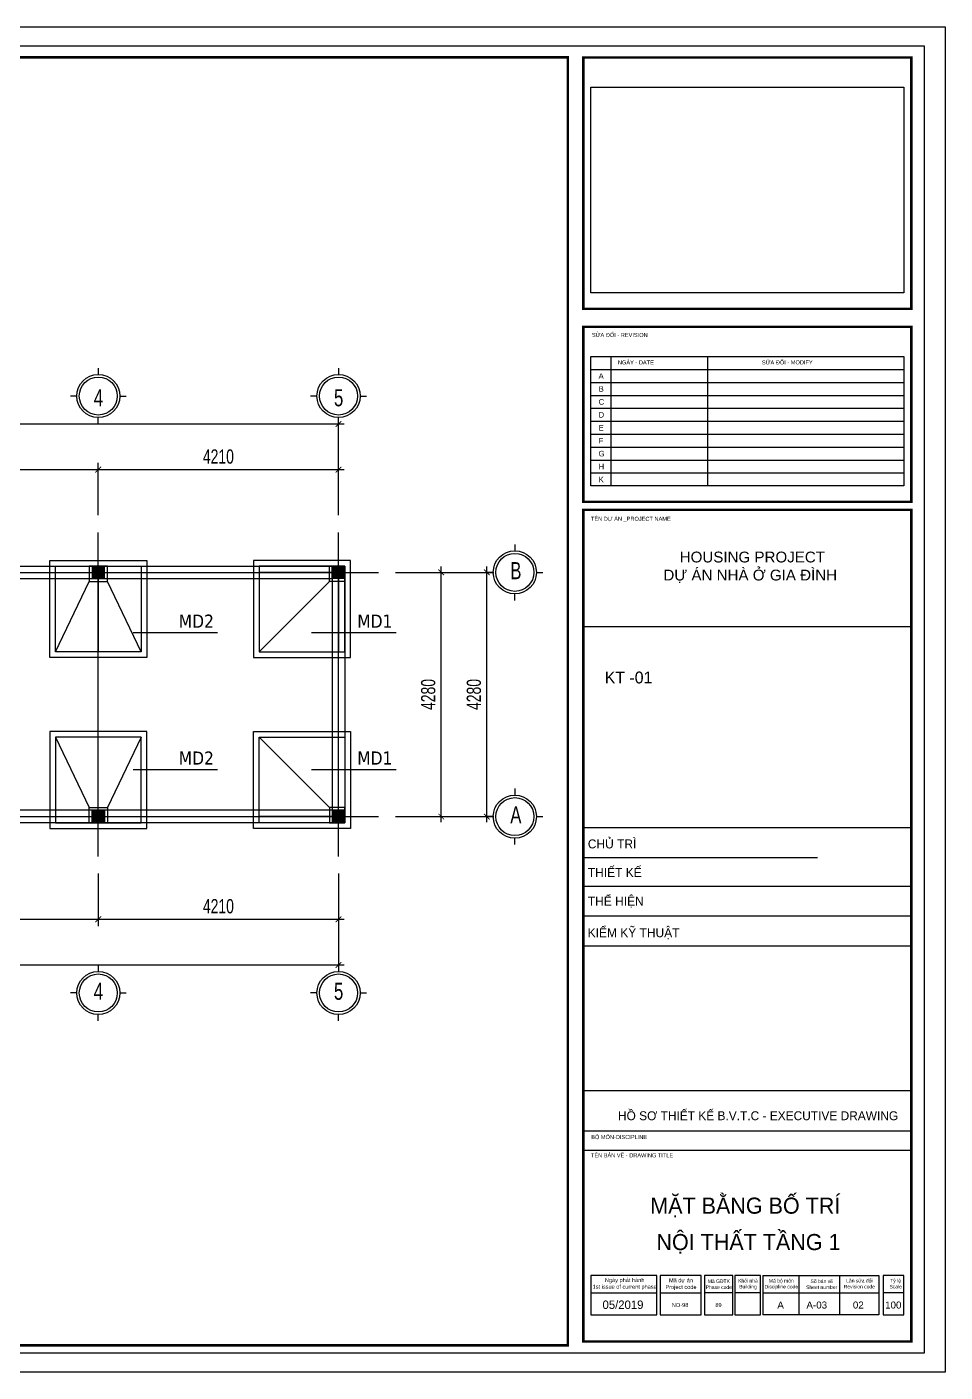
# Model space of a CAD drawing. Header units: inches. Extents: x 442278 to 842836, y -356313 to 59457.
# Drawn here: x 748491 to 764583, y -48075 to -24503 of the extents above; entities that cross this region are included whole.
import ezdxf
from ezdxf.enums import TextEntityAlignment as Align

# ---------------------------------------------------------------- set-up
doc = ezdxf.new("R2010")
doc.units = ezdxf.units.IN
doc.header["$LTSCALE"] = 250
doc.header["$MEASUREMENT"] = 0
doc.linetypes.add('CENTER', pattern=[50.8, 31.75, -6.35, 6.35, -6.35])
for name, color, linetype in [('-KHAO-5000-TEXT', 7, 'Continuous'), ('3', 9, 'Continuous'), ('gsgsdfg', 31, 'Continuous'), ('khungbve', 7, 'Continuous'), ('LA.BT', 7, 'Continuous'), ('LA.DIM', 251, 'Continuous'), ('LA.KHAC', 252, 'Continuous'), ('LA.TEXT', 60, 'Continuous'), ('LA.TRUC', 251, 'CENTER'), ('NETTHAY', 8, 'Continuous'), ('NTHAY', 8, 'Continuous'), ('t', 153, 'Continuous'), ('TEXT', 7, 'Continuous'), ('XDIT-BT', 7, 'Continuous'), ('XDIT-MANH', 252, 'Continuous')]:
    doc.layers.add(name, color=color, linetype=linetype)
doc.styles.add('AVANTH', font='')
doc.styles.add('M1', font='')
doc.styles.add('S.STEXT', font='arial.ttf', dxfattribs={"width": 0.7})
doc.styles.get("Standard").update_dxf_attribs({"font": 'arial.ttf'})
doc.styles.add('SWIS721', font='swiss.ttf')
doc.styles.add('VnAvantH', font='', dxfattribs={"width": 0.7})
doc.styles.add('XREF_ISO_A1_VER$0$SWIS721', font='swiss.ttf')
doc.styles.get('AVANTH').set_extended_font_data('.VnAvantH')
doc.styles.get('M1').set_extended_font_data('.VnAvantH')
doc.styles.get('VnAvantH').set_extended_font_data('.VnAvantH')
doc.dimstyles.new('S.DIM100', dxfattribs={"dimtxt": 250, "dimasz": 100, "dimexe": 120, "dimexo": 0, "dimgap": 100, "dimtad": 1, "dimdec": 0, "dimzin": 13, "dimdsep": 46, "dimtxsty": 'S.STEXT', "dimblk": 'ARCHTICK', "dimblk1": 'ARCHTICK', "dimcen": 0, "dimdle": 100, "dimclrd": 251, "dimclre": 251, "dimclrt": 60, "dimadec": 0, "dimazin": 0, "dimtfac": 1, "dimtdec": 0, "dimtix": 1, "dimtmove": 2, "dimatfit": 3, "dimfxl": 1, "dimtolj": 1, "dimtzin": 13, "dimarcsym": 0})
doc.dimstyles.get("Standard").update_dxf_attribs({"dimtxt": 0.18, "dimasz": 0.18, "dimexe": 0.18, "dimexo": 0.0625, "dimgap": 0.09, "dimtad": 0, "dimtih": 1, "dimtoh": 1, "dimdec": 0, "dimzin": 0, "dimdsep": 46, "dimtxsty": 'Standard', "dimcen": 0.09, "dimadec": 8, "dimazin": 0, "dimtfac": 1, "dimtdec": 0, "dimtofl": 0, "dimtmove": 0, "dimatfit": 3, "dimfxl": 1, "dimtolj": 1, "dimtzin": 0, "dimarcsym": 0})

# ---------------------------------------------------------------- blocks, each defined once
blk = doc.blocks.new('KHUNG CHUAN SEICO')
at = {"layer": 'DEFPOINTS', "lineweight": -3, "ltscale": 2000}
blk.add_lwpolyline([(0, 397.16), (572.13, 397.16), (572.13, 0), (0, 0)], close=True, dxfattribs=at)
at = {"layer": 'gsgsdfg'}
blk.add_lwpolyline([(0, 397.16), (572.13, 397.16), (572.13, 0), (0, 0)], close=True, dxfattribs=at)
blk.add_lwpolyline([(0, 397.16), (572.13, 397.16), (572.13, 0), (0, 0)], close=True, dxfattribs=at)
at = {"layer": 'khungbve', "color": 7}
for p, q in [((465.32, 160.79), (562.18, 160.79)), ((465.32, 143.49), (562.18, 143.49)), ((465.32, 134.68), (562.18, 134.68)), ((465.32, 125.87), (562.18, 125.87)), ((465.32, 125.87), (562.18, 125.87)), ((465.32, 125.87), (562.18, 125.87))]:
    blk.add_line(p, q, dxfattribs=at)
at = {"layer": 'khungbve', "linetype": 'Continuous', "ltscale": 15}
blk.add_line((465.32, 151.98), (534.43, 151.98), dxfattribs=at)
at = {"layer": 'NETTHAY', "ltscale": 0.5}
for points, const_width in [([(26.26, 388.15), (460.75, 388.15), (460.75, 7.88), (26.26, 7.88), (26.26, 388.51)], 0.743), ([(465.32, 388.15), (562.18, 388.15), (562.18, 313.94), (465.32, 313.94), (465.32, 388.51)], 0.74), ([(465.32, 308.63), (562.18, 308.63), (562.18, 256.95), (465.32, 256.95), (465.32, 309)], 0.74), ([(465.32, 254.56), (562.18, 254.56), (562.18, 9.02), (465.32, 9.02), (465.32, 254.56)], 0.74)]:
    blk.add_lwpolyline(points, dxfattribs=dict(at, const_width=const_width))
at = {"layer": 'NTHAY', "lineweight": -3, "ltscale": 2000}
for p, q in [((473.5, 261.64), (473.5, 299.84)), ((502.03, 261.64), (502.03, 299.84)), ((467.64, 296.02), (559.96, 296.02)), ((467.64, 292.2), (559.96, 292.2)), ((467.64, 288.38), (559.96, 288.38)), ((467.64, 284.56), (559.96, 284.56)), ((467.64, 280.74), (559.96, 280.74)), ((467.64, 276.92), (559.96, 276.92)), ((467.64, 273.1), (559.96, 273.1)), ((467.64, 269.28), (559.96, 269.28)), ((467.64, 265.46), (559.96, 265.46)), ((562.18, 83.01), (465.32, 83.01)), ((465.32, 71.23), (562.18, 71.23)), ((562.18, 65.43), (465.32, 65.43)), ((518.31, 28.54), (518.31, 16.88)), ((528.91, 28.54), (528.91, 16.88)), ((540.91, 28.54), (540.91, 16.88)), ((467.54, 23.38), (487.01, 23.38)), ((487.99, 23.38), (500.13, 23.38)), ((509.43, 23.38), (501.12, 23.38)), ((517.65, 23.38), (510.09, 23.38)), ((518.31, 23.38), (552.56, 23.38)), ((559.96, 23.38), (553.87, 23.38))]:
    blk.add_line(p, q, dxfattribs=at)
for points in [[(24.06, 391.61), (565.91, 391.61), (565.91, 5.55), (24.06, 5.55)], [(467.54, 379.35), (559.96, 379.35), (559.96, 318.63), (467.54, 318.63)], [(467.54, 299.84), (559.96, 299.84), (559.96, 261.64), (467.54, 261.64)], [(562.18, 254.56), (465.32, 254.56), (465.32, 220.15), (562.18, 220.15)], [(487.01, 28.54), (467.54, 28.54), (467.54, 16.88), (487.01, 16.88)], [(500.13, 28.54), (487.99, 28.54), (487.99, 16.88), (500.13, 16.88)], [(501.12, 16.88), (509.43, 16.88), (509.43, 28.54), (501.12, 28.54)], [(510.09, 16.88), (517.65, 16.88), (517.65, 28.54), (510.09, 28.54)], [(553.87, 16.88), (559.96, 16.88), (559.96, 28.54), (553.87, 28.54)]]:
    blk.add_lwpolyline(points, close=True, dxfattribs=at)
at = {"layer": 'NTHAY', "lineweight": -3, "ltscale": 2000, "const_width": 0.329}
blk.add_lwpolyline([(465.32, 308.63), (562.18, 308.63), (562.18, 256.95), (465.32, 256.95)], close=True, dxfattribs=at)
at = {"layer": 'NTHAY', "lineweight": -3, "ltscale": 2000}
blk.add_lwpolyline([(518.31, 28.54), (552.56, 28.54), (552.56, 16.88), (518.31, 16.88)], dxfattribs=at)
at = {"layer": '-KHAO-5000-TEXT', "linetype": 'Continuous', "ltscale": 15, "style": 'AVANTH', "oblique": 360}
for s, height, p in [('chñ tr×', 2.644, (466.64, 155.94)), ('THIÕT KÕ', 2.644, (466.64, 147.49)), ('thÓ hiÖn', 2.644, (466.64, 139)), ('KIÓM Kü THUËT', 2.6441, (466.59, 129.72))]:
    blk.add_text(s, height=height, rotation=360, dxfattribs=at).set_placement(p, align=Align.MIDDLE_LEFT)
at = {"layer": '3', "ltscale": 0.5, "style": 'VnAvantH'}
for tag, height, p in [('DRAWING1', 4.75, (514.01, 46.77)), ('DRAWING2', 4.75, (514.07, 36.02)), ('DATE', 2.5, (477.02, 18.64))]:
    blk.add_attdef(tag, text='', height=height, dxfattribs=at).set_placement(p, align=Align.CENTER)
at = {"layer": 't', "lineweight": -3}
for s, insert, char_height, width, attachment_point, style in [('{\\fArial|b0|i0|c0|p34;SỬA ĐỔI - REVISION}', (467.85, 306.8), 1.1889, 39.4464, 1, 'XREF_ISO_A1_VER$0$SWIS721'), ('{\\fArial|b0|i0|c0|p34;NGÀY - DATE}', (475.53, 298.7), 1.1889, 39.4464, 1, 'XREF_ISO_A1_VER$0$SWIS721'), ('{\\fArial|b0|i0|c0|p34;SỬA ĐỔI - MODIFY}', (518.05, 298.7), 1.1889, 39.4464, 1, 'XREF_ISO_A1_VER$0$SWIS721'), ('{\\f.VnArialH|b0|i0|c0|p34;a}', (469.81, 294.91), 1.6436, 39.4464, 1, 'XREF_ISO_A1_VER$0$SWIS721'), ('{\\fArial|b0|i0|c0|p34;TÊN DỰ ÁN _PROJECT NAME}', (467.56, 252.53), 1.1889, 39.4464, 1, 'XREF_ISO_A1_VER$0$SWIS721'), ('{\\fArial|b0|i0|c0|p34; HOUSING PROJECT\\PDỰ ÁN NHÀ Ở GIA ĐÌNH}', (514.6, 242.24), 3.1952, 131.0539, 2, 'XREF_ISO_A1_VER$0$SWIS721'), ('{\\fArial|b0|i0|c0|p34;BỘ\\f.VnArial NarrowH|b0|i0|c0|p34; \\fArial|b0|i0|c0|p34;MÔN-DISCIPLINE}', (467.63, 69.99), 1.1889, 39.4464, 1, 'XREF_ISO_A1_VER$0$SWIS721'), ('{\\fArial|b0|i0|c0|p34;TÊN BẢN VẼ - DRAWING TITLE}', (467.58, 64.59), 1.1834, 31.9189, 1, 'XREF_ISO_A1_VER$0$SWIS721'), ('{\\fArial|b0|i0|c0|p34;Mã dự án\\PProject code}', (494.14, 25.95), 1.1834, 16.9056, 5, 'XREF_ISO_A1_VER$0$SWIS721'), ('{\\fArial|b0|i0|c0|p34;Mã G\\fArial|b0|i0|c238|p34;ĐTK\\PPh\\fArial|b0|i0|c0|p34;ase code}', (505.32, 25.94), 1.0519, 16.9056, 5, 'XREF_ISO_A1_VER$0$SWIS721'), ('{\\fArial|b0|i0|c0|p34;Khố\\fArial|b0|i0|c238|p34;i nh\\fArial|b0|i0|c0|p34;à\\fArial|b0|i0|c238|p34;\\PBuilding}', (513.92, 25.94), 1.0519, 16.9056, 5, 'XREF_ISO_A1_VER$0$SWIS721'), ('{\\fArial|b0|i0|c0|p34;Mã\\fArial|b0|i0|c238|p34; b\\fArial|b0|i0|c0|p34;ộ\\fArial|b0|i0|c238|p34; m\\fArial|b0|i0|c0|p34;ô\\fArial|b0|i0|c238|p34;n\\PD\\fArial|b0|i0|c0|p34;iscipline code}', (523.78, 25.94), 1.0519, 16.9056, 5, 'XREF_ISO_A1_VER$0$SWIS721'), ('{\\fArial|b0|i0|c0|p34;Số bản vẽ\\PSheet number}', (535.7, 25.94), 1.0519, 16.9056, 5, 'XREF_ISO_A1_VER$0$SWIS721'), ('{\\fArial|b0|i0|c0|p34;Lầ\\fArial|b0|i0|c238|p34;n s\\fArial|b0|i0|c0|p34;ử\\fArial|b0|i0|c238|p34;a đ\\fArial|b0|i0|c0|p34;ổi\\PRevision code}', (546.82, 26.1), 1.0519, 16.9056, 5, 'XREF_ISO_A1_VER$0$SWIS721'), ('{\\fArial|b0|i0|c0|p34;Tỷ lệ\\PScale}', (557.54, 26.1), 1.0519, 16.9056, 5, 'XREF_ISO_A1_VER$0$SWIS721'), ('{\\fArial|b0|i0|c0|p34;NO-98}', (493.89, 19.79), 1.1834, 16.9056, 5, 'XREF_ISO_A1_VER$0$SWIS721'), ('{\\fArial|b0|i0|c0|p34;89}', (505.22, 19.79), 1.1834, 16.9056, 5, 'XREF_ISO_A1_VER$0$SWIS721'), ('{\\fArial|b0|i0|c0|p34;A}', (523.56, 19.79), 2.0709, 16.9056, 5, 'SWIS721'), ('{\\fArial|b0|i0|c0|p34;A-03}', (534.24, 19.79), 2.0709, 16.9056, 5, 'SWIS721'), ('{\\fArial|b0|i0|c0|p34;02}', (546.51, 19.79), 2.0709, 16.9056, 5, 'SWIS721'), ('{\\fArial|b0|i0|c0|p34;100}', (556.83, 19.79), 2.0709, 16.9056, 5, 'SWIS721')]:
    blk.add_mtext(s, dxfattribs=dict(at, insert=insert, char_height=char_height, width=width, attachment_point=attachment_point, style=style))
at = {"layer": 't', "lineweight": 9, "char_height": 1.6436, "width": 39.4464, "attachment_point": 1, "style": 'XREF_ISO_A1_VER$0$SWIS721'}
for s, insert in [('{\\f.VnArialH|b0|i0|c0|p34;b}', (469.81, 291.09)), ('{\\f.VnArialH|b0|i0|c0|p34;c}', (469.81, 287.27)), ('{\\f.VnArialH|b0|i0|c0|p34;d}', (469.81, 283.45)), ('{\\f.VnArialH|b0|i0|c0|p34;e}', (469.81, 279.63)), ('{\\f.VnArialH|b0|i0|c0|p34;f}', (469.81, 275.81)), ('{\\f.VnArialH|b0|i0|c0|p34;g}', (469.81, 271.99)), ('{\\f.VnArialH|b0|i0|c0|p34;h}', (469.81, 268.17)), ('{\\f.VnArialH|b0|i0|c0|p34;k}', (469.81, 264.35))]:
    blk.add_mtext(s, dxfattribs=dict(at, insert=insert))
at = {"layer": 't', "lineweight": -3, "insert": (477.52, 26), "char_height": 1.1834, "attachment_point": 5, "style": 'XREF_ISO_A1_VER$0$SWIS721'}
blk.add_mtext('Ngày phát hành\\P1st issue of current phase', dxfattribs=at)
at = {"layer": 'TEXT', "lineweight": -3, "style": 'M1'}
blk.add_text('hå s¬ thiÕt kÕ b.v.t.c - executive drawing', height=2.6298, dxfattribs=at).set_placement((475.54, 74.37))
blk = doc.blocks.new('_ArchTick')
at = {"color": 0, "linetype": 'ByBlock', "const_width": 0.15}
blk.add_lwpolyline([(-0.5, -0.5), (0.5, 0.5)], dxfattribs=at)
blk = doc.blocks.new('*D391')
at = {"layer": 'DEFPOINTS', "color": 0, "transparency": 16777216}
for p in [(754952, -34061), (755752, -34061), (754952, -38341)]:
    blk.add_point(p, dxfattribs=at)
at = {"layer": 'LA.DIM', "color": 251, "lineweight": -2, "transparency": 16777216}
for p, q in [((754952, -34061), (755872, -34061)), ((755752, -38441), (755752, -33961)), ((754952, -38341), (755872, -38341))]:
    blk.add_line(p, q, dxfattribs=at)
at = {"layer": 'LA.DIM', "color": 251, "lineweight": -2, "transparency": 16777216, "xscale": 100, "yscale": 100, "zscale": 100}
for p, rotation in [((755752, -34061), 90), ((755752, -38341), 270)]:
    blk.add_blockref('_ArchTick', p, dxfattribs=dict(at, rotation=rotation))
at = {"layer": 'LA.DIM', "color": 60, "transparency": 16777216, "insert": (755525, -36201), "char_height": 250, "attachment_point": 5, "rotation": 90, "style": 'S.STEXT'}
blk.add_mtext('\\A1;4280', dxfattribs=at)
blk = doc.blocks.new('*D392')
at = {"layer": 'DEFPOINTS', "color": 0, "transparency": 16777216}
for p in [(754952, -34061), (756552, -34061), (754952, -38341)]:
    blk.add_point(p, dxfattribs=at)
at = {"layer": 'LA.DIM', "color": 251, "lineweight": -2, "transparency": 16777216}
for p, q in [((754952, -34061), (756672, -34061)), ((756552, -38441), (756552, -33961)), ((754952, -38341), (756672, -38341))]:
    blk.add_line(p, q, dxfattribs=at)
at = {"layer": 'LA.DIM', "color": 251, "lineweight": -2, "transparency": 16777216, "xscale": 100, "yscale": 100, "zscale": 100}
for p, rotation in [((756552, -34061), 90), ((756552, -38341), 270)]:
    blk.add_blockref('_ArchTick', p, dxfattribs=dict(at, rotation=rotation))
at = {"layer": 'LA.DIM', "color": 60, "transparency": 16777216, "insert": (756325, -36201), "char_height": 250, "attachment_point": 5, "rotation": 90, "style": 'S.STEXT'}
blk.add_mtext('\\A1;4280', dxfattribs=at)
blk = doc.blocks.new('*D394')
at = {"layer": 'DEFPOINTS', "color": 0, "transparency": 16777216}
for p in [(736172, -39341), (753952, -39341), (753952, -40941)]:
    blk.add_point(p, dxfattribs=at)
at = {"layer": 'LA.DIM', "color": 251, "lineweight": -2, "transparency": 16777216}
for p, q in [((736172, -39341), (736172, -41061)), ((753952, -39341), (753952, -41061)), ((736072, -40941), (754052, -40941))]:
    blk.add_line(p, q, dxfattribs=at)
at = {"layer": 'LA.DIM', "color": 251, "lineweight": -2, "transparency": 16777216, "xscale": 100, "yscale": 100, "zscale": 100, "rotation": 180}
blk.add_blockref('_ArchTick', (736172, -40941), dxfattribs=at)
at = {"layer": 'LA.DIM', "color": 251, "lineweight": -2, "transparency": 16777216, "xscale": 100, "yscale": 100, "zscale": 100}
blk.add_blockref('_ArchTick', (753952, -40941), dxfattribs=at)
at = {"layer": 'LA.DIM', "color": 60, "transparency": 16777216, "insert": (745062, -40713), "char_height": 250, "attachment_point": 5, "style": 'S.STEXT'}
blk.add_mtext('\\A1;17780', dxfattribs=at)
blk = doc.blocks.new('*D396')
at = {"layer": 'DEFPOINTS', "color": 0, "transparency": 16777216}
for p in [(753952, -31461), (736172, -33061), (753952, -33061)]:
    blk.add_point(p, dxfattribs=at)
at = {"layer": 'LA.DIM', "color": 251, "lineweight": -2, "transparency": 16777216}
for p, q in [((736172, -33061), (736172, -31341)), ((753952, -33061), (753952, -31341)), ((736072, -31461), (754052, -31461))]:
    blk.add_line(p, q, dxfattribs=at)
at = {"layer": 'LA.DIM', "color": 251, "lineweight": -2, "transparency": 16777216, "xscale": 100, "yscale": 100, "zscale": 100, "rotation": 180}
blk.add_blockref('_ArchTick', (736172, -31461), dxfattribs=at)
at = {"layer": 'LA.DIM', "color": 251, "lineweight": -2, "transparency": 16777216, "xscale": 100, "yscale": 100, "zscale": 100}
blk.add_blockref('_ArchTick', (753952, -31461), dxfattribs=at)
at = {"layer": 'LA.DIM', "color": 60, "transparency": 16777216, "insert": (745062, -31233), "char_height": 250, "attachment_point": 5, "style": 'S.STEXT'}
blk.add_mtext('\\A1;17780', dxfattribs=at)
blk = doc.blocks.new('*D398')
at = {"layer": 'DEFPOINTS', "color": 0, "transparency": 16777216}
for p in [(736172, -39341), (753952, -39341), (753952, -40941)]:
    blk.add_point(p, dxfattribs=at)
at = {"layer": 'LA.DIM', "color": 251, "lineweight": -2, "transparency": 16777216}
for p, q in [((736172, -39341), (736172, -41061)), ((753952, -39341), (753952, -41061)), ((736072, -40941), (754052, -40941))]:
    blk.add_line(p, q, dxfattribs=at)
at = {"layer": 'LA.DIM', "color": 251, "lineweight": -2, "transparency": 16777216, "xscale": 100, "yscale": 100, "zscale": 100, "rotation": 180}
blk.add_blockref('_ArchTick', (736172, -40941), dxfattribs=at)
at = {"layer": 'LA.DIM', "color": 251, "lineweight": -2, "transparency": 16777216, "xscale": 100, "yscale": 100, "zscale": 100}
blk.add_blockref('_ArchTick', (753952, -40941), dxfattribs=at)
at = {"layer": 'LA.DIM', "color": 60, "transparency": 16777216, "insert": (745062, -40713), "char_height": 250, "attachment_point": 5, "style": 'S.STEXT'}
blk.add_mtext('\\A1;17780', dxfattribs=at)
blk = doc.blocks.new('*D400')
at = {"layer": 'DEFPOINTS', "color": 0, "transparency": 16777216}
for p in [(753952, -31461), (736172, -33061), (753952, -33061)]:
    blk.add_point(p, dxfattribs=at)
at = {"layer": 'LA.DIM', "color": 251, "lineweight": -2, "transparency": 16777216}
for p, q in [((736172, -33061), (736172, -31341)), ((753952, -33061), (753952, -31341)), ((736072, -31461), (754052, -31461))]:
    blk.add_line(p, q, dxfattribs=at)
at = {"layer": 'LA.DIM', "color": 251, "lineweight": -2, "transparency": 16777216, "xscale": 100, "yscale": 100, "zscale": 100, "rotation": 180}
blk.add_blockref('_ArchTick', (736172, -31461), dxfattribs=at)
at = {"layer": 'LA.DIM', "color": 251, "lineweight": -2, "transparency": 16777216, "xscale": 100, "yscale": 100, "zscale": 100}
blk.add_blockref('_ArchTick', (753952, -31461), dxfattribs=at)
at = {"layer": 'LA.DIM', "color": 60, "transparency": 16777216, "insert": (745062, -31233), "char_height": 250, "attachment_point": 5, "style": 'S.STEXT'}
blk.add_mtext('\\A1;17780', dxfattribs=at)
blk = doc.blocks.new('*D401')
at = {"layer": 'DEFPOINTS', "color": 0, "transparency": 16777216}
for p in [(744582, -39341), (749742, -39341), (749742, -40141)]:
    blk.add_point(p, dxfattribs=at)
at = {"layer": 'LA.DIM', "color": 251, "lineweight": -2, "transparency": 16777216}
for p, q in [((744582, -39341), (744582, -40261)), ((749742, -39341), (749742, -40261)), ((744482, -40141), (749842, -40141))]:
    blk.add_line(p, q, dxfattribs=at)
at = {"layer": 'LA.DIM', "color": 251, "lineweight": -2, "transparency": 16777216, "xscale": 100, "yscale": 100, "zscale": 100, "rotation": 180}
blk.add_blockref('_ArchTick', (744582, -40141), dxfattribs=at)
at = {"layer": 'LA.DIM', "color": 251, "lineweight": -2, "transparency": 16777216, "xscale": 100, "yscale": 100, "zscale": 100}
blk.add_blockref('_ArchTick', (749742, -40141), dxfattribs=at)
at = {"layer": 'LA.DIM', "color": 60, "transparency": 16777216, "insert": (747162, -39913), "char_height": 250, "attachment_point": 5, "style": 'S.STEXT'}
blk.add_mtext('\\A1;5160', dxfattribs=at)
blk = doc.blocks.new('*D402')
at = {"layer": 'DEFPOINTS', "color": 0, "transparency": 16777216}
for p in [(736172, -39341), (753952, -39341), (753952, -40941)]:
    blk.add_point(p, dxfattribs=at)
at = {"layer": 'LA.DIM', "color": 251, "lineweight": -2, "transparency": 16777216}
for p, q in [((736172, -39341), (736172, -41061)), ((753952, -39341), (753952, -41061)), ((736072, -40941), (754052, -40941))]:
    blk.add_line(p, q, dxfattribs=at)
at = {"layer": 'LA.DIM', "color": 251, "lineweight": -2, "transparency": 16777216, "xscale": 100, "yscale": 100, "zscale": 100, "rotation": 180}
blk.add_blockref('_ArchTick', (736172, -40941), dxfattribs=at)
at = {"layer": 'LA.DIM', "color": 251, "lineweight": -2, "transparency": 16777216, "xscale": 100, "yscale": 100, "zscale": 100}
blk.add_blockref('_ArchTick', (753952, -40941), dxfattribs=at)
at = {"layer": 'LA.DIM', "color": 60, "transparency": 16777216, "insert": (745062, -40713), "char_height": 250, "attachment_point": 5, "style": 'S.STEXT'}
blk.add_mtext('\\A1;17780', dxfattribs=at)
blk = doc.blocks.new('*D403')
at = {"layer": 'DEFPOINTS', "color": 0, "transparency": 16777216}
for p in [(749742, -32261), (744582, -33061), (749742, -33061)]:
    blk.add_point(p, dxfattribs=at)
at = {"layer": 'LA.DIM', "color": 251, "lineweight": -2, "transparency": 16777216}
for p, q in [((744482, -32261), (749842, -32261)), ((744582, -33061), (744582, -32141)), ((749742, -33061), (749742, -32141))]:
    blk.add_line(p, q, dxfattribs=at)
at = {"layer": 'LA.DIM', "color": 251, "lineweight": -2, "transparency": 16777216, "xscale": 100, "yscale": 100, "zscale": 100, "rotation": 180}
blk.add_blockref('_ArchTick', (744582, -32261), dxfattribs=at)
at = {"layer": 'LA.DIM', "color": 251, "lineweight": -2, "transparency": 16777216, "xscale": 100, "yscale": 100, "zscale": 100}
blk.add_blockref('_ArchTick', (749742, -32261), dxfattribs=at)
at = {"layer": 'LA.DIM', "color": 60, "transparency": 16777216, "insert": (747162, -32033), "char_height": 250, "attachment_point": 5, "style": 'S.STEXT'}
blk.add_mtext('\\A1;5160', dxfattribs=at)
blk = doc.blocks.new('*D404')
at = {"layer": 'DEFPOINTS', "color": 0, "transparency": 16777216}
for p in [(753952, -31461), (736172, -33061), (753952, -33061)]:
    blk.add_point(p, dxfattribs=at)
at = {"layer": 'LA.DIM', "color": 251, "lineweight": -2, "transparency": 16777216}
for p, q in [((736172, -33061), (736172, -31341)), ((753952, -33061), (753952, -31341)), ((736072, -31461), (754052, -31461))]:
    blk.add_line(p, q, dxfattribs=at)
at = {"layer": 'LA.DIM', "color": 251, "lineweight": -2, "transparency": 16777216, "xscale": 100, "yscale": 100, "zscale": 100, "rotation": 180}
blk.add_blockref('_ArchTick', (736172, -31461), dxfattribs=at)
at = {"layer": 'LA.DIM', "color": 251, "lineweight": -2, "transparency": 16777216, "xscale": 100, "yscale": 100, "zscale": 100}
blk.add_blockref('_ArchTick', (753952, -31461), dxfattribs=at)
at = {"layer": 'LA.DIM', "color": 60, "transparency": 16777216, "insert": (745062, -31233), "char_height": 250, "attachment_point": 5, "style": 'S.STEXT'}
blk.add_mtext('\\A1;17780', dxfattribs=at)
blk = doc.blocks.new('*D405')
at = {"layer": 'DEFPOINTS', "color": 0, "transparency": 16777216}
for p in [(749742, -39341), (753952, -39341), (753952, -40141)]:
    blk.add_point(p, dxfattribs=at)
at = {"layer": 'LA.DIM', "color": 251, "lineweight": -2, "transparency": 16777216}
for p, q in [((749742, -39341), (749742, -40261)), ((753952, -39341), (753952, -40261)), ((749642, -40141), (754052, -40141))]:
    blk.add_line(p, q, dxfattribs=at)
at = {"layer": 'LA.DIM', "color": 251, "lineweight": -2, "transparency": 16777216, "xscale": 100, "yscale": 100, "zscale": 100, "rotation": 180}
blk.add_blockref('_ArchTick', (749742, -40141), dxfattribs=at)
at = {"layer": 'LA.DIM', "color": 251, "lineweight": -2, "transparency": 16777216, "xscale": 100, "yscale": 100, "zscale": 100}
blk.add_blockref('_ArchTick', (753952, -40141), dxfattribs=at)
at = {"layer": 'LA.DIM', "color": 60, "transparency": 16777216, "insert": (751847, -39913), "char_height": 250, "attachment_point": 5, "style": 'S.STEXT'}
blk.add_mtext('\\A1;4210', dxfattribs=at)
blk = doc.blocks.new('*D406')
at = {"layer": 'DEFPOINTS', "color": 0, "transparency": 16777216}
for p in [(736172, -39341), (753952, -39341), (753952, -40941)]:
    blk.add_point(p, dxfattribs=at)
at = {"layer": 'LA.DIM', "color": 251, "lineweight": -2, "transparency": 16777216}
for p, q in [((736172, -39341), (736172, -41061)), ((753952, -39341), (753952, -41061)), ((736072, -40941), (754052, -40941))]:
    blk.add_line(p, q, dxfattribs=at)
at = {"layer": 'LA.DIM', "color": 251, "lineweight": -2, "transparency": 16777216, "xscale": 100, "yscale": 100, "zscale": 100, "rotation": 180}
blk.add_blockref('_ArchTick', (736172, -40941), dxfattribs=at)
at = {"layer": 'LA.DIM', "color": 251, "lineweight": -2, "transparency": 16777216, "xscale": 100, "yscale": 100, "zscale": 100}
blk.add_blockref('_ArchTick', (753952, -40941), dxfattribs=at)
at = {"layer": 'LA.DIM', "color": 60, "transparency": 16777216, "insert": (745062, -40713), "char_height": 250, "attachment_point": 5, "style": 'S.STEXT'}
blk.add_mtext('\\A1;17780', dxfattribs=at)
blk = doc.blocks.new('*D407')
at = {"layer": 'DEFPOINTS', "color": 0, "transparency": 16777216}
for p in [(753952, -32261), (749742, -33061), (753952, -33061)]:
    blk.add_point(p, dxfattribs=at)
at = {"layer": 'LA.DIM', "color": 251, "lineweight": -2, "transparency": 16777216}
for p, q in [((749642, -32261), (754052, -32261)), ((749742, -33061), (749742, -32141)), ((753952, -33061), (753952, -32141))]:
    blk.add_line(p, q, dxfattribs=at)
at = {"layer": 'LA.DIM', "color": 251, "lineweight": -2, "transparency": 16777216, "xscale": 100, "yscale": 100, "zscale": 100, "rotation": 180}
blk.add_blockref('_ArchTick', (749742, -32261), dxfattribs=at)
at = {"layer": 'LA.DIM', "color": 251, "lineweight": -2, "transparency": 16777216, "xscale": 100, "yscale": 100, "zscale": 100}
blk.add_blockref('_ArchTick', (753952, -32261), dxfattribs=at)
at = {"layer": 'LA.DIM', "color": 60, "transparency": 16777216, "insert": (751847, -32033), "char_height": 250, "attachment_point": 5, "style": 'S.STEXT'}
blk.add_mtext('\\A1;4210', dxfattribs=at)
blk = doc.blocks.new('*D408')
at = {"layer": 'DEFPOINTS', "color": 0, "transparency": 16777216}
for p in [(753952, -31461), (736172, -33061), (753952, -33061)]:
    blk.add_point(p, dxfattribs=at)
at = {"layer": 'LA.DIM', "color": 251, "lineweight": -2, "transparency": 16777216}
for p, q in [((736172, -33061), (736172, -31341)), ((753952, -33061), (753952, -31341)), ((736072, -31461), (754052, -31461))]:
    blk.add_line(p, q, dxfattribs=at)
at = {"layer": 'LA.DIM', "color": 251, "lineweight": -2, "transparency": 16777216, "xscale": 100, "yscale": 100, "zscale": 100, "rotation": 180}
blk.add_blockref('_ArchTick', (736172, -31461), dxfattribs=at)
at = {"layer": 'LA.DIM', "color": 251, "lineweight": -2, "transparency": 16777216, "xscale": 100, "yscale": 100, "zscale": 100}
blk.add_blockref('_ArchTick', (753952, -31461), dxfattribs=at)
at = {"layer": 'LA.DIM', "color": 60, "transparency": 16777216, "insert": (745062, -31233), "char_height": 250, "attachment_point": 5, "style": 'S.STEXT'}
blk.add_mtext('\\A1;17780', dxfattribs=at)

msp = doc.modelspace()

# ---------------------------------------------------------------- hatches: boundary and pattern name
at = {"layer": 'LA.KHAC'}
for points in [[(749632.67, -33951.14), (749632.67, -34171.14), (749852.67, -34171.14), (749852.67, -33951.14)], [(754062, -33951.14), (754062, -34171.14), (753842, -34171.14), (753842, -33951.14)], [(749632.67, -38451.14), (749632.67, -38231.14), (749852.67, -38231.14), (749852.67, -38451.14)], [(754062, -38451.14), (754062, -38231.14), (753842, -38231.14), (753842, -38451.14)]]:
    msp.add_hatch(color=256, dxfattribs=at).paths.add_polyline_path(points, flags=16)

# ---------------------------------------------------------------- linework, layer by layer
at = {"layer": 'LA.BT'}
for p, q in [((748992.77, -33951.14), (750492.77, -33951.14)), ((748992.77, -35451.14), (748992.77, -33951.14)), ((750492.77, -33951.14), (750492.77, -35451.14)), ((754061.89, -33951.14), (752561.89, -33951.14)), ((752561.89, -33951.14), (752561.89, -35451.14)), ((754061.89, -35451.14), (754061.89, -33951.14)), ((750492.77, -35451.14), (748992.77, -35451.14)), ((752561.89, -35451.14), (754061.89, -35451.14)), ((750492.77, -36951.14), (748992.77, -36951.14)), ((748992.77, -36951.14), (748992.77, -38451.14)), ((750492.77, -38451.14), (750492.77, -36951.14)), ((752561.89, -38451.14), (752561.89, -36951.14)), ((752561.89, -36951.14), (754061.89, -36951.14)), ((754061.89, -36951.14), (754061.89, -38451.14)), ((748992.77, -38451.14), (750492.77, -38451.14)), ((754061.89, -38451.14), (752561.89, -38451.14))]:
    msp.add_line(p, q, dxfattribs=at)
for points in [[(749632.67, -33951.14), (749632.67, -34171.14), (749852.67, -34171.14), (749852.67, -33951.14)], [(749632.77, -34171.14), (749852.77, -34171.14), (749852.77, -33951.14), (749632.77, -33951.14)], [(749632.77, -34171.14), (749852.77, -34171.14), (749852.77, -33951.14), (749632.77, -33951.14)], [(754061.89, -34171.14), (753841.89, -34171.14), (753841.89, -33951.14), (754061.89, -33951.14)], [(754062, -33951.14), (754062, -34171.14), (753842, -34171.14), (753842, -33951.14)], [(749632.67, -38451.14), (749632.67, -38231.14), (749852.67, -38231.14), (749852.67, -38451.14)], [(749632.77, -38231.14), (749852.77, -38231.14), (749852.77, -38451.14), (749632.77, -38451.14)], [(749632.77, -38231.14), (749852.77, -38231.14), (749852.77, -38451.14), (749632.77, -38451.14)], [(754061.89, -38231.14), (753841.89, -38231.14), (753841.89, -38451.14), (754061.89, -38451.14)], [(754062, -38451.14), (754062, -38231.14), (753842, -38231.14), (753842, -38451.14)]]:
    msp.add_lwpolyline(points, close=True, dxfattribs=at)
at = {"layer": 'LA.KHAC'}
for p, q in [((748892.77, -33851.14), (750592.77, -33851.14)), ((748892.77, -35551.14), (748892.77, -33851.14)), ((750592.77, -33851.14), (750592.77, -35551.14)), ((754161.89, -33851.14), (752461.89, -33851.14)), ((752461.89, -33851.14), (752461.89, -35551.14)), ((754161.89, -35551.14), (754161.89, -33851.14)), ((748992.77, -35451.14), (749582.77, -34221.14)), ((750492.77, -35451.14), (749902.77, -34221.14)), ((752561.89, -35451.14), (753791.89, -34221.14)), ((750592.77, -35551.14), (748892.77, -35551.14)), ((752461.89, -35551.14), (754161.89, -35551.14)), ((750592.77, -36851.14), (748892.77, -36851.14)), ((748892.77, -36851.14), (748892.77, -38551.14)), ((748992.77, -36951.14), (749582.77, -38181.14)), ((750492.77, -36951.14), (749902.77, -38181.14)), ((750592.77, -38551.14), (750592.77, -36851.14)), ((752461.89, -38551.14), (752461.89, -36851.14)), ((752461.89, -36851.14), (754161.89, -36851.14)), ((752561.89, -36951.14), (753791.89, -38181.14)), ((754161.89, -36851.14), (754161.89, -38551.14)), ((748892.77, -38551.14), (750592.77, -38551.14)), ((754161.89, -38551.14), (752461.89, -38551.14))]:
    msp.add_line(p, q, dxfattribs=at)
for points in [[(749582.77, -34221.14), (749902.77, -34221.14), (749902.77, -33951.14), (749582.77, -33951.14)], [(754061.89, -34221.14), (753791.89, -34221.14), (753791.89, -33951.14), (754061.89, -33951.14)], [(749582.77, -38181.14), (749902.77, -38181.14), (749902.77, -38451.14), (749582.77, -38451.14)], [(754061.89, -38181.14), (753791.89, -38181.14), (753791.89, -38451.14), (754061.89, -38451.14)]]:
    msp.add_lwpolyline(points, close=True, dxfattribs=at)
at = {"layer": 'LA.TRUC', "ltscale": 30}
for p, q in [((749742.33, -39041.14), (749742.33, -33361.14)), ((753952.33, -39041.14), (753952.33, -33361.14)), ((735472.33, -34061.14), (754652.33, -34061.14)), ((735472.33, -38341.14), (754652.33, -38341.14))]:
    msp.add_line(p, q, dxfattribs=at)
at = {"layer": 'LA.TRUC', "ltscale": 5}
for p, q in [((748992.77, -34061.14), (750492.77, -34061.14)), ((749742.77, -33951.14), (749742.77, -35451.14)), ((754061.89, -34061.14), (752561.89, -34061.14)), ((753951.89, -33951.14), (753951.89, -35451.14)), ((749742.77, -38451.14), (749742.77, -36951.14)), ((753951.89, -38451.14), (753951.89, -36951.14)), ((748992.77, -38341.14), (750492.77, -38341.14)), ((754061.89, -38341.14), (752561.89, -38341.14))]:
    msp.add_line(p, q, dxfattribs=at)
at = {"layer": 'XDIT-BT'}
for p, q in [((736061.99, -33951.14), (754062, -33951.14)), ((736282.02, -34171.14), (753842, -34171.14)), ((753842, -34171.14), (753842, -38231.14)), ((754062, -33951.14), (754062, -38451.14)), ((753842, -38231.14), (736282.65, -38231.14)), ((754062, -38451.14), (736062.69, -38451.14))]:
    msp.add_line(p, q, dxfattribs=at)
at = {"layer": 'XDIT-BT', "linetype": 'Continuous'}
for centre in [(749742.33, -30971.36), (753952.33, -30971.36), (757042.56, -34061.14), (757042.56, -38341.14), (749742.33, -41431.36), (753952.33, -41431.36)]:
    msp.add_circle(centre, 332.64, dxfattribs=at)
at = {"layer": 'XDIT-MANH', "linetype": 'Continuous'}
for p, q in [((749742.33, -30481.14), (749742.33, -30593.09)), ((753952.33, -30481.14), (753952.33, -30593.09)), ((749364.06, -30971.36), (749252.11, -30971.36)), ((750120.61, -30971.36), (750232.56, -30971.36)), ((753574.06, -30971.36), (753462.11, -30971.36)), ((754330.61, -30971.36), (754442.56, -30971.36)), ((749742.33, -31461.59), (749742.33, -31349.64)), ((753952.33, -31461.59), (753952.33, -31349.64)), ((757042.56, -33570.92), (757042.56, -33682.86)), ((756664.28, -34061.14), (756552.33, -34061.14)), ((757420.83, -34061.14), (757532.78, -34061.14)), ((757042.56, -34551.36), (757042.56, -34439.42)), ((757042.56, -37850.92), (757042.56, -37962.86)), ((756664.28, -38341.14), (756552.33, -38341.14)), ((757420.83, -38341.14), (757532.78, -38341.14)), ((757042.56, -38831.36), (757042.56, -38719.42)), ((749742.33, -40941.14), (749742.33, -41053.09)), ((753952.33, -40941.14), (753952.33, -41053.09)), ((749364.06, -41431.36), (749252.11, -41431.36)), ((750120.61, -41431.36), (750232.56, -41431.36)), ((753574.06, -41431.36), (753462.11, -41431.36)), ((754330.61, -41431.36), (754442.56, -41431.36)), ((749742.33, -41921.59), (749742.33, -41809.64)), ((753952.33, -41921.59), (753952.33, -41809.64))]:
    msp.add_line(p, q, dxfattribs=at)
at = {"layer": 'XDIT-MANH'}
for p, q in [((749742.67, -34061.14), (749743.67, -34061.14)), ((753952, -34061.14), (753951, -34061.14)), ((749742.67, -38341.14), (749743.67, -38341.14)), ((753952, -38341.14), (753951, -38341.14))]:
    msp.add_line(p, q, dxfattribs=at)
at = {"layer": 'XDIT-MANH', "linetype": 'Continuous'}
for centre in [(749742.33, -30971.36), (753952.33, -30971.36), (757042.56, -34061.14), (757042.56, -38341.14), (749742.33, -41431.36), (753952.33, -41431.36)]:
    msp.add_circle(centre, 378.28, dxfattribs=at)

# ---------------------------------------------------------------- block references
at = {"layer": 'LA.DIM'}
ref = msp.add_blockref('KHUNG CHUAN SEICO', (730625.15, -48075.44), dxfattribs=dict(at, xscale=59.35300561240523, yscale=59.35300561205079, zscale=59.35300561188299))
ref.add_attrib('DRAWING1', 'mÆt b»ng bè trÝ ', dxfattribs={"layer": '3', "ltscale": 0.5, "height": 281.9268, "style": 'VnAvantH'}).set_placement((761133.44, -45299.35), align=Align.CENTER)
ref.add_attrib('DRAWING2', 'néi thÊt tÇng 1', dxfattribs={"layer": '3', "ltscale": 0.5, "height": 281.9268, "style": 'VnAvantH'}).set_placement((761136.9, -45937.57), align=Align.CENTER)
ref.add_attrib('DWNNO', 'kt -01', dxfattribs={"layer": '3', "ltscale": 0.5, "height": 207.736, "style": 'VnAvantH'}).set_placement((759035.73, -36007.45), align=Align.CENTER)
ref.add_attrib('DATE', '05/2019', dxfattribs={"layer": '3', "ltscale": 0.5, "height": 148.383, "style": 'VnAvantH'}).set_placement((758937.67, -46969.28), align=Align.CENTER)

# ---------------------------------------------------------------- texts
at = {"layer": 'LA.TEXT', "style": 'S.STEXT', "width": 0.7}
for s, p in [('4', (749662.33, -31151.14)), ('5', (753872.33, -31151.14)), ('B', (756962.33, -34181.14)), ('A', (756962.33, -38461.14)), ('4', (749662.33, -41551.14)), ('5', (753872.33, -41551.14))]:
    msp.add_text(s, height=300, dxfattribs=at).set_placement(p)
at = {"layer": 'LA.TEXT', "char_height": 230.4, "width": 9065.0469, "attachment_point": 7, "style": 'AVANTH'}
for s, insert in [('{\\fTahoma|b0|i0|c0|p34;MD2}', (751151.94, -35031.57)), ('{\\fTahoma|b0|i0|c0|p34;MD1}', (754280.06, -35031.57)), ('{\\fTahoma|b0|i0|c0|p34;MD2}', (751151.94, -37430.35)), ('{\\fTahoma|b0|i0|c0|p34;MD1}', (754280.06, -37430.35))]:
    msp.add_mtext(s, dxfattribs=dict(at, insert=insert))

# ---------------------------------------------------------------- dimensions: what is measured, and where the dimension line sits
at = {"layer": 'LA.DIM'}
for base, p1, p2, picture, middle in [((753952.33, -31461.14), (736172.33, -33061.14), (753952.33, -33061.14), '*D396', (745062.33, -31233.5)), ((753952.33, -31461.14), (736172.33, -33061.14), (753952.33, -33061.14), '*D400', (745062.33, -31233.5)), ((753952.33, -31461.14), (736172.33, -33061.14), (753952.33, -33061.14), '*D404', (745062.33, -31233.5)), ((753952.33, -31461.14), (736172.33, -33061.14), (753952.33, -33061.14), '*D408', (745062.33, -31233.5)), ((749742.33, -32261.14), (744582.33, -33061.14), (749742.33, -33061.14), '*D403', (747162.33, -32033.5)), ((753952.33, -32261.14), (749742.33, -33061.14), (753952.33, -33061.14), '*D407', (751847.33, -32033.5)), ((753952.33, -40941.14), (736172.33, -39341.14), (753952.33, -39341.14), '*D394', (745062.33, -40713.5)), ((753952.33, -40941.14), (736172.33, -39341.14), (753952.33, -39341.14), '*D398', (745062.33, -40713.5)), ((753952.33, -40941.14), (736172.33, -39341.14), (753952.33, -39341.14), '*D402', (745062.33, -40713.5)), ((753952.33, -40941.14), (736172.33, -39341.14), (753952.33, -39341.14), '*D406', (745062.33, -40713.5)), ((749742.33, -40141.14), (744582.33, -39341.14), (749742.33, -39341.14), '*D401', (747162.33, -39913.5)), ((753952.33, -40141.14), (749742.33, -39341.14), (753952.33, -39341.14), '*D405', (751847.33, -39913.5))]:
    dim = msp.add_linear_dim(base=base, p1=p1, p2=p2, dimstyle='S.DIM100', dxfattribs=at)
    dim.commit()
    dim.dimension.update_dxf_attribs({"geometry": picture, "text_midpoint": middle})
for base, picture, middle in [((755752.33, -34061.14), '*D391', (755524.69, -36201.14)), ((756552.33, -34061.14), '*D392', (756324.69, -36201.14))]:
    dim = msp.add_linear_dim(base=base, p1=(754952.33, -38341.14), p2=(754952.33, -34061.14), angle=90, dimstyle='S.DIM100', dxfattribs=at)
    dim.commit()
    dim.dimension.update_dxf_attribs({"geometry": picture, "text_midpoint": middle})

# ---------------------------------------------------------------- leaders
at = {"layer": 'XDIT-MANH'}
for points in [[(750350.63, -35116.74), (751833.83, -35116.74)], [(753478.75, -35116.74), (754961.95, -35116.74)], [(750350.63, -37515.52), (751833.83, -37515.52)], [(753478.75, -37515.52), (754961.95, -37515.52)]]:
    msp.add_leader(points, dimstyle='Standard', override={"dimgap": 0.09, "dimtad": 0}, dxfattribs=at)

doc.saveas('drawing.dxf')
